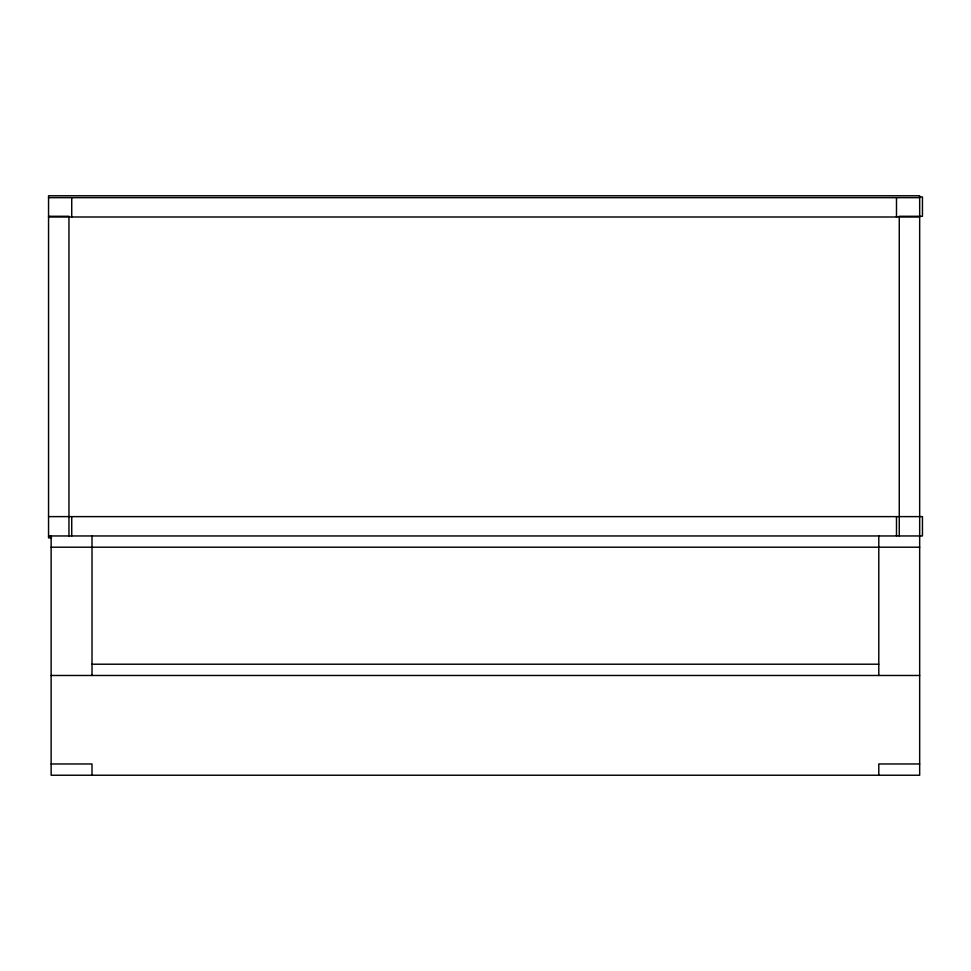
<?xml version="1.0" encoding="UTF-8"?>
<svg xmlns="http://www.w3.org/2000/svg" width="971" height="971" viewBox="0 0 971 971"><rect width="100%" height="100%" fill="white"/><g stroke="black" fill="none" stroke-linecap="round" stroke-linejoin="round"><path stroke-width="1.46" d="M919.416 196.955L922.45 196.955L922.45 216.29L899.267 216.29L899.267 535.956M48.55 197.659L919.671 197.659M48.55 216.29L68.953 216.29L68.953 535.956M48.55 216.994L919.671 216.994M48.55 516.621L922.45 516.621L922.45 535.956L48.55 535.956M51.584 537.849L48.55 537.849L48.55 195.766L919.671 195.766L919.671 775.234L51.135 775.234L51.135 535.956M51.135 547.207L919.671 547.207M92.014 664.213L878.791 664.213M51.135 675.476L919.671 675.476M51.135 763.971L92.014 763.971L92.014 775.234M919.671 763.971L878.791 763.971L878.791 775.234M896.488 197.659L896.488 216.994M896.488 516.621L896.488 535.956M878.791 535.956L878.791 675.476M92.014 535.956L92.014 675.476M71.733 197.659L71.733 216.994M71.733 516.621L71.733 535.956"/></g></svg>
